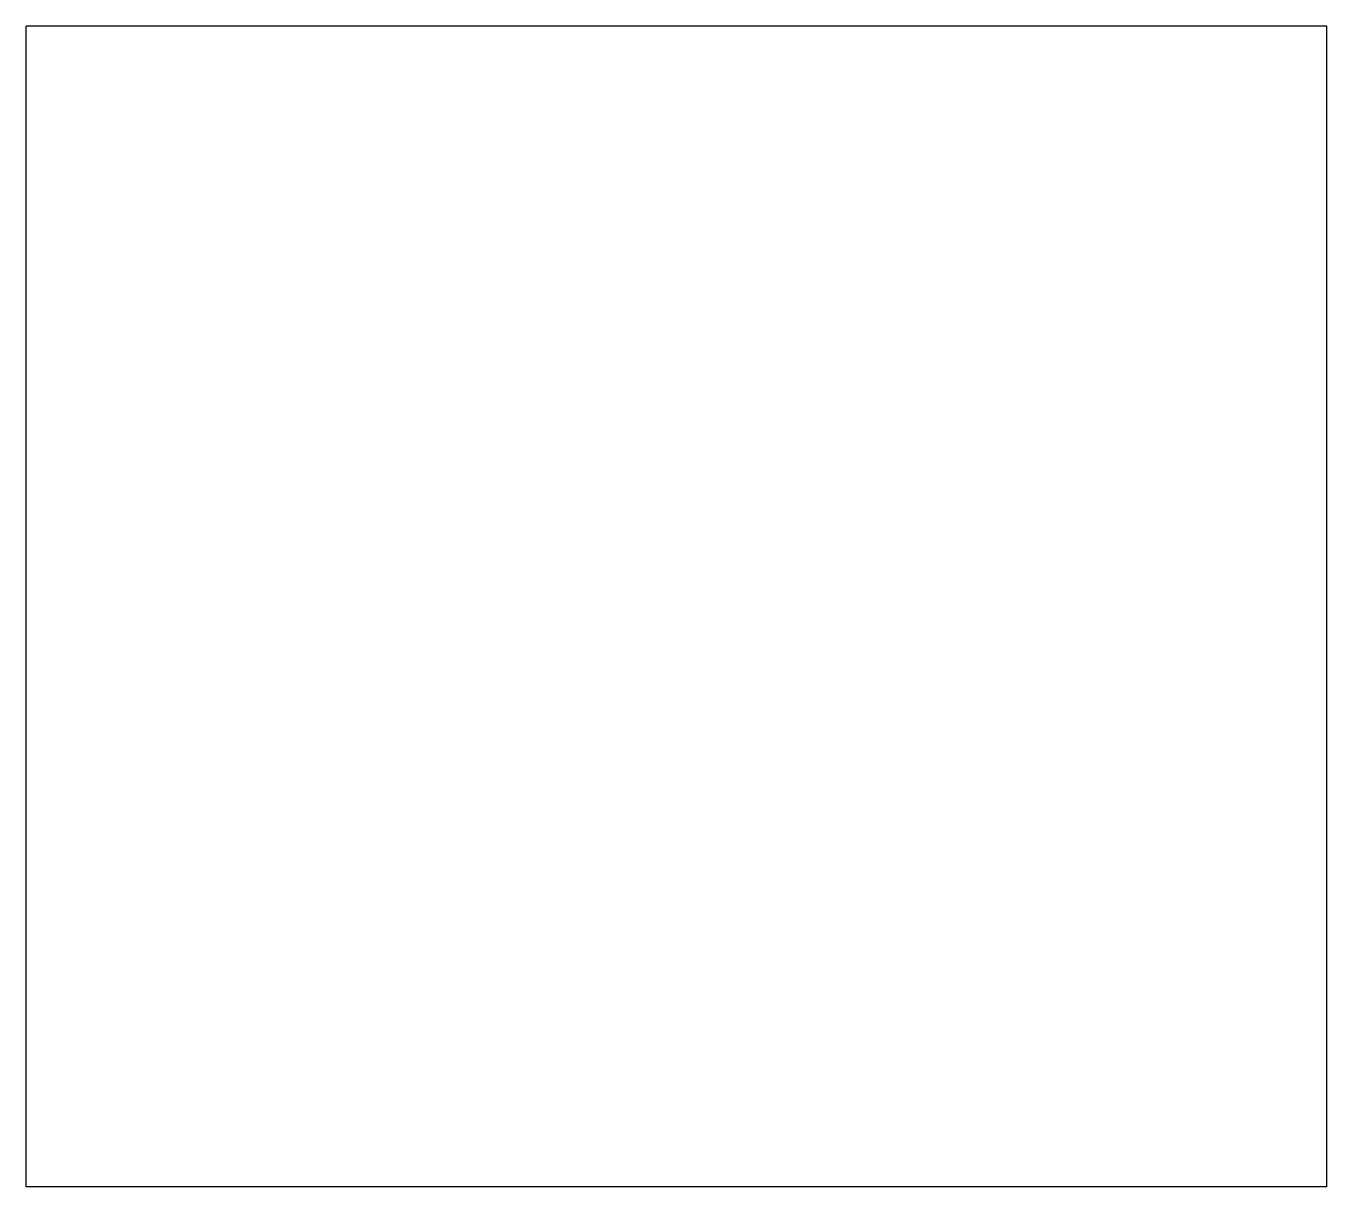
# Model space of a CAD drawing. Extents: x 31877 to 32572, y 16974 to 17594.
import ezdxf

# ---------------------------------------------------------------- set-up
doc = ezdxf.new("R2010")
doc.units = 0
doc.header["$LTSCALE"] = 500
doc.layers.add('BOSCH1', color=3, linetype='CONTINUOUS')

msp = doc.modelspace()

# ---------------------------------------------------------------- linework, layer by layer
at = {"layer": 'BOSCH1', "color": 0}
for p, q in [((32572.45, 17594.13), (31877.45, 17594.13)), ((31877.45, 16974.13), (31877.45, 17594.13)), ((32572.45, 16974.13), (32572.45, 17594.13)), ((32572.45, 16974.13), (31877.45, 16974.13))]:
    msp.add_line(p, q, dxfattribs=at)

doc.saveas('drawing.dxf')
